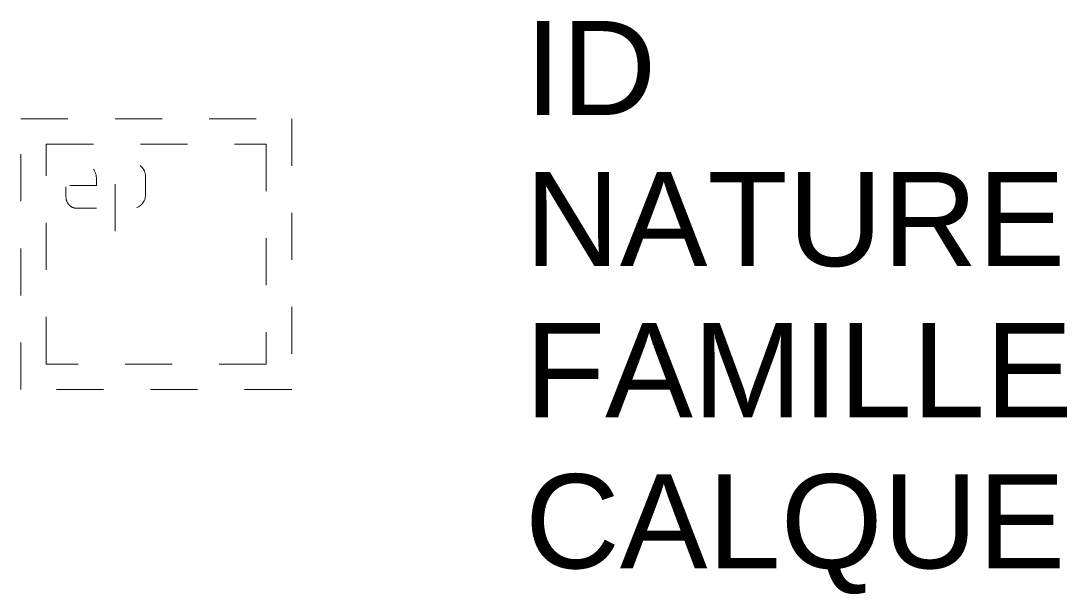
# Model space of a CAD drawing. Header units: metres. Extents: x 3142.76 to 3144.99, y 1905.53 to 1906.75.
import ezdxf

# ---------------------------------------------------------------- set-up
doc = ezdxf.new("R2010")
doc.units = ezdxf.units.M
doc.linetypes.add('Socle_Continu', pattern=[2.5, 2.5, 0])
doc.linetypes.add('Socle_Discontinu', pattern=[0.075, 0.05, -0.025])
doc.layers.add('EAUPL_SCT', color=5, linetype='Socle_Continu', lineweight=13, true_color=0x0000ff)
doc.styles.get("Standard").update_dxf_attribs({"font": 'arial.ttf'})

msp = doc.modelspace()

# ---------------------------------------------------------------- linework, layer by layer
at = {"layer": 'EAUPL_SCT', "linetype": 'Socle_Discontinu'}
for points in [[(3142.7615, 1906.5411), (3143.337, 1906.5411), (3143.337, 1905.9656), (3142.7615, 1905.9656)], [(3142.8155, 1906.4872), (3143.2831, 1906.4872), (3143.2831, 1906.0196), (3142.8155, 1906.0196)]]:
    msp.add_lwpolyline(points, close=True, dxfattribs=at)
at = {"layer": 'EAUPL_SCT', "linetype": 'Socle_Discontinu', "flags": 128}
for points in [[(3142.9218, 1906.3507), (3142.8815, 1906.3507, -0.424), (3142.8573, 1906.3749), (3142.8573, 1906.4152, -0.997785), (3142.9218, 1906.4152), (3142.9218, 1906.399), (3142.8654, 1906.399)], [(3142.9618, 1906.3022), (3142.9618, 1906.4474), (3142.9981, 1906.4474, -0.410802), (3143.0263, 1906.4192), (3143.0262, 1906.3773, -0.396178), (3142.9981, 1906.3507), (3142.9699, 1906.3507)]]:
    msp.add_lwpolyline(points, format="xyb", dxfattribs=at)

# ---------------------------------------------------------------- texts
at = {"layer": 'EAUPL_SCT', "linetype": 'Socle_Discontinu', "flags": 9}
for tag, p, s in [('ID', (3143.8327, 1906.5492), 'BP_0123'), ('NATURE', (3143.8327, 1906.2279), 'Cheminée carrée'), ('FAMILLE', (3143.8327, 1905.9066), 'Eau pluviale'), ('CALQUE', (3143.8327, 1905.5853), 'EAUPL_SCT')]:
    msp.add_attdef(tag, p, s, height=0.2, dxfattribs=at)

doc.saveas('drawing.dxf')
